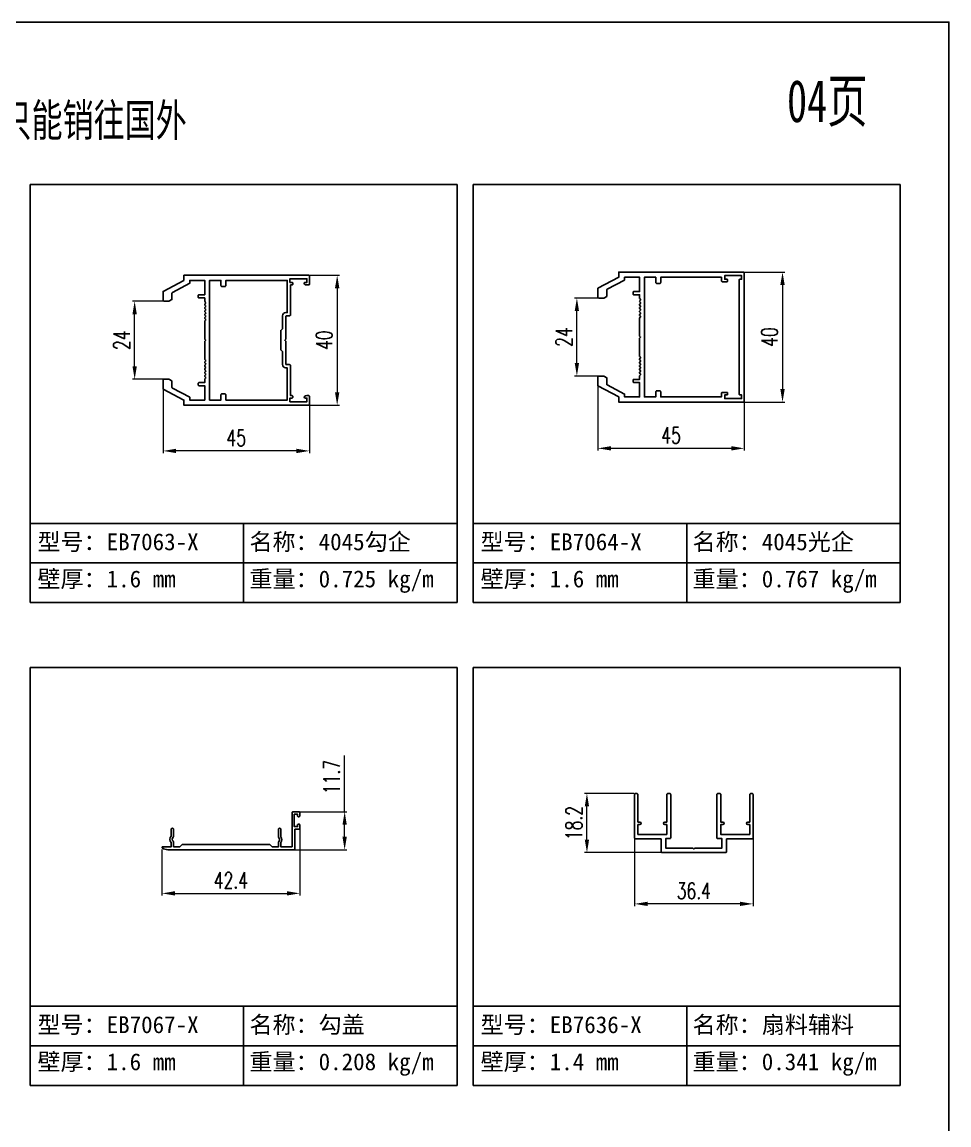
# Model space of a CAD drawing. Header units: millimetres. Extents: x 4423 to 13326, y -1516 to 5738.
# Drawn here: x 10979.3 to 11264.3, y 5276.5 to 5615.7 of the extents above; entities that cross this region are included whole.
import ezdxf

# ---------------------------------------------------------------- set-up
doc = ezdxf.new("R2010")
doc.units = ezdxf.units.MM
doc.header["$LTSCALE"] = 0.5
doc.layers.add('铝型材', color=1, linetype='Continuous')
doc.styles.add('CTXT', font='romand.shx', dxfattribs={"width": 0.7, "height": 5})
doc.styles.get("Standard").update_dxf_attribs({"font": 'swissc.ttf', "height": 3})
doc.styles.add('汇总标注', font='romand.shx', dxfattribs={"width": 0.7, "height": 5})
doc.dimstyles.new('1汇总比例', dxfattribs={"dimscale": 0, "dimtxt": 5, "dimasz": 4, "dimexe": 0.7, "dimexo": 0.625, "dimgap": 1.5, "dimtad": 1, "dimzin": 9, "dimdsep": 46, "dimtxsty": '汇总标注', "dimcen": 0, "dimclrd": 3, "dimclre": 3, "dimclrt": 2, "dimadec": 1, "dimazin": 2, "dimtfac": 1, "dimtofl": 0, "dimtmove": 0, "dimatfit": 3, "dimfxl": 0, "dimtolj": 1, "dimlwd": 13, "dimlwe": 13, "dimarcsym": 0})

# ---------------------------------------------------------------- blocks, each defined once
blk = doc.blocks.new('*D25')
at = {"layer": 'Defpoints', "color": 0, "lineweight": 30, "ltscale": 0.4, "transparency": 16777216}
for p in [(11057.89, 5537.86), (11057.89, 5497.86), (11076.19, 5497.86)]:
    blk.add_point(p, dxfattribs=at)
at = {"layer": '铝型材', "color": 3, "lineweight": 13, "ltscale": 0.4, "transparency": 16777216}
for p, q in [((11058.51, 5537.86), (11076.89, 5537.86)), ((11076.19, 5533.86), (11076.19, 5501.86)), ((11058.51, 5497.86), (11076.89, 5497.86))]:
    blk.add_line(p, q, dxfattribs=at)
at = {"layer": '铝型材', "color": 3, "lineweight": 30, "ltscale": 0.4, "transparency": 16777216}
for points in [[(11075.52, 5533.86), (11076.86, 5533.86), (11076.19, 5537.86)], [(11075.52, 5501.86), (11076.86, 5501.86), (11076.19, 5497.86)]]:
    blk.add_solid(points, dxfattribs=at)
at = {"layer": '铝型材', "color": 2, "ltscale": 0.4, "transparency": 16777216, "insert": (11072.19, 5517.86), "char_height": 5, "attachment_point": 5, "rotation": 90, "style": '汇总标注'}
blk.add_mtext('\\A1;40', dxfattribs=at)
blk = doc.blocks.new('*D26')
at = {"layer": 'Defpoints', "color": 0, "lineweight": 30, "ltscale": 0.4, "transparency": 16777216}
for p in [(11022.67, 5504.21), (11067.67, 5499.36), (11022.67, 5483.82)]:
    blk.add_point(p, dxfattribs=at)
at = {"layer": '铝型材', "color": 3, "lineweight": 13, "ltscale": 0.4, "transparency": 16777216}
for p, q in [((11022.67, 5503.58), (11022.67, 5483.12)), ((11067.67, 5498.73), (11067.67, 5483.12)), ((11063.67, 5483.82), (11026.67, 5483.82))]:
    blk.add_line(p, q, dxfattribs=at)
at = {"layer": '铝型材', "color": 3, "lineweight": 30, "ltscale": 0.4, "transparency": 16777216}
for points in [[(11026.67, 5484.49), (11026.67, 5483.16), (11022.67, 5483.82)], [(11063.67, 5484.49), (11063.67, 5483.16), (11067.67, 5483.82)]]:
    blk.add_solid(points, dxfattribs=at)
at = {"layer": '铝型材', "color": 2, "ltscale": 0.4, "transparency": 16777216, "insert": (11045.17, 5487.82), "char_height": 5, "attachment_point": 5, "style": '汇总标注'}
blk.add_mtext('\\A1;45', dxfattribs=at)
blk = doc.blocks.new('*D27')
at = {"layer": 'Defpoints', "color": 0, "lineweight": 30, "ltscale": 0.4, "transparency": 16777216}
for p in [(11149.9, 5530.83), (11157.41, 5530.83), (11157.41, 5506.83)]:
    blk.add_point(p, dxfattribs=at)
at = {"layer": '铝型材', "color": 3, "lineweight": 13, "ltscale": 0.4, "transparency": 16777216}
for p, q in [((11156.79, 5530.83), (11149.2, 5530.83)), ((11149.9, 5510.83), (11149.9, 5526.83)), ((11156.79, 5506.83), (11149.2, 5506.83))]:
    blk.add_line(p, q, dxfattribs=at)
at = {"layer": '铝型材', "color": 3, "lineweight": 30, "ltscale": 0.4, "transparency": 16777216}
for points in [[(11149.23, 5526.83), (11150.56, 5526.83), (11149.9, 5530.83)], [(11149.23, 5510.83), (11150.56, 5510.83), (11149.9, 5506.83)]]:
    blk.add_solid(points, dxfattribs=at)
at = {"layer": '铝型材', "color": 2, "ltscale": 0.4, "transparency": 16777216, "insert": (11145.9, 5518.83), "char_height": 5, "attachment_point": 5, "rotation": 90, "style": '汇总标注'}
blk.add_mtext('\\A1;24', dxfattribs=at)
blk = doc.blocks.new('*D28')
at = {"layer": 'Defpoints', "color": 0, "lineweight": 30, "ltscale": 0.4, "transparency": 16777216}
for p in [(11197.24, 5538.83), (11197.24, 5498.83), (11213.13, 5498.83)]:
    blk.add_point(p, dxfattribs=at)
at = {"layer": '铝型材', "color": 3, "lineweight": 13, "ltscale": 0.4, "transparency": 16777216}
for p, q in [((11197.86, 5538.83), (11213.83, 5538.83)), ((11213.13, 5534.83), (11213.13, 5502.83)), ((11197.86, 5498.83), (11213.83, 5498.83))]:
    blk.add_line(p, q, dxfattribs=at)
at = {"layer": '铝型材', "color": 3, "lineweight": 30, "ltscale": 0.4, "transparency": 16777216}
for points in [[(11212.46, 5534.83), (11213.8, 5534.83), (11213.13, 5538.83)], [(11212.46, 5502.83), (11213.8, 5502.83), (11213.13, 5498.83)]]:
    blk.add_solid(points, dxfattribs=at)
at = {"layer": '铝型材', "color": 2, "ltscale": 0.4, "transparency": 16777216, "insert": (11209.13, 5518.83), "char_height": 5, "attachment_point": 5, "rotation": 90, "style": '汇总标注'}
blk.add_mtext('\\A1;40', dxfattribs=at)
blk = doc.blocks.new('*D29')
at = {"layer": 'Defpoints', "color": 0, "lineweight": 30, "ltscale": 0.4, "transparency": 16777216}
for p in [(11156.36, 5505.18), (11201.36, 5506.15), (11156.36, 5484.61)]:
    blk.add_point(p, dxfattribs=at)
at = {"layer": '铝型材', "color": 3, "lineweight": 13, "ltscale": 0.4, "transparency": 16777216}
for p, q in [((11201.36, 5505.52), (11201.36, 5483.91)), ((11156.36, 5504.55), (11156.36, 5483.91)), ((11197.36, 5484.61), (11160.36, 5484.61))]:
    blk.add_line(p, q, dxfattribs=at)
at = {"layer": '铝型材', "color": 3, "lineweight": 30, "ltscale": 0.4, "transparency": 16777216}
for points in [[(11160.36, 5485.28), (11160.36, 5483.95), (11156.36, 5484.61)], [(11197.36, 5485.28), (11197.36, 5483.95), (11201.36, 5484.61)]]:
    blk.add_solid(points, dxfattribs=at)
at = {"layer": '铝型材', "color": 2, "ltscale": 0.4, "transparency": 16777216, "insert": (11178.86, 5488.61), "char_height": 5, "attachment_point": 5, "style": '汇总标注'}
blk.add_mtext('\\A1;45', dxfattribs=at)
blk = doc.blocks.new('*D34')
at = {"layer": 'Defpoints', "color": 0, "lineweight": 30, "ltscale": 0.4, "transparency": 16777216}
for p in [(11064.72, 5368.27), (11022.32, 5361.87), (11064.72, 5347.75)]:
    blk.add_point(p, dxfattribs=at)
at = {"layer": '铝型材', "color": 3, "lineweight": 13, "ltscale": 0.4, "transparency": 16777216}
for p, q in [((11064.72, 5367.64), (11064.72, 5347.05)), ((11022.32, 5361.24), (11022.32, 5347.05)), ((11026.32, 5347.75), (11060.72, 5347.75))]:
    blk.add_line(p, q, dxfattribs=at)
at = {"layer": '铝型材', "color": 3, "lineweight": 30, "ltscale": 0.4, "transparency": 16777216}
for points in [[(11026.32, 5348.42), (11026.32, 5347.08), (11022.32, 5347.75)], [(11060.72, 5348.42), (11060.72, 5347.08), (11064.72, 5347.75)]]:
    blk.add_solid(points, dxfattribs=at)
at = {"layer": '铝型材', "color": 2, "ltscale": 0.4, "transparency": 16777216, "insert": (11043.52, 5351.75), "char_height": 5, "attachment_point": 5, "style": '汇总标注'}
blk.add_mtext('\\A1;42.4', dxfattribs=at)
blk = doc.blocks.new('*D35')
at = {"layer": 'Defpoints', "color": 0, "lineweight": 30, "ltscale": 0.4, "transparency": 16777216}
for p in [(11063.52, 5372.87), (11078.49, 5372.87), (11059.95, 5361.17)]:
    blk.add_point(p, dxfattribs=at)
at = {"layer": '铝型材', "color": 3, "lineweight": 13, "ltscale": 0.4, "transparency": 16777216}
for p, q in [((11078.49, 5372.87), (11078.49, 5390.2)), ((11064.14, 5372.87), (11079.19, 5372.87)), ((11078.49, 5365.17), (11078.49, 5368.87)), ((11060.57, 5361.17), (11079.19, 5361.17))]:
    blk.add_line(p, q, dxfattribs=at)
at = {"layer": '铝型材', "color": 3, "lineweight": 30, "ltscale": 0.4, "transparency": 16777216}
for points in [[(11077.82, 5368.87), (11079.15, 5368.87), (11078.49, 5372.87)], [(11077.82, 5365.17), (11079.15, 5365.17), (11078.49, 5361.17)]]:
    blk.add_solid(points, dxfattribs=at)
at = {"layer": '铝型材', "color": 2, "ltscale": 0.4, "transparency": 16777216, "insert": (11074.49, 5383.53), "char_height": 5, "attachment_point": 5, "rotation": 90, "style": '汇总标注'}
blk.add_mtext('\\A1;11.7', dxfattribs=at)
blk = doc.blocks.new('*D19')
at = {"layer": 'Defpoints', "color": 0, "lineweight": 30, "ltscale": 0.4, "transparency": 16777216}
for p in [(11013.92, 5529.86), (11023.72, 5529.86), (11023.72, 5505.86)]:
    blk.add_point(p, dxfattribs=at)
at = {"layer": '铝型材', "color": 3, "lineweight": 13, "ltscale": 0.4, "transparency": 16777216}
for p, q in [((11023.09, 5529.86), (11013.22, 5529.86)), ((11013.92, 5509.86), (11013.92, 5525.86)), ((11023.09, 5505.86), (11013.22, 5505.86))]:
    blk.add_line(p, q, dxfattribs=at)
at = {"layer": '铝型材', "color": 3, "lineweight": 30, "ltscale": 0.4, "transparency": 16777216}
for points in [[(11013.25, 5525.86), (11014.59, 5525.86), (11013.92, 5529.86)], [(11013.25, 5509.86), (11014.59, 5509.86), (11013.92, 5505.86)]]:
    blk.add_solid(points, dxfattribs=at)
at = {"layer": '铝型材', "color": 2, "ltscale": 0.4, "transparency": 16777216, "insert": (11009.92, 5517.86), "char_height": 5, "attachment_point": 5, "rotation": 90, "style": '汇总标注'}
blk.add_mtext('\\A1;24', dxfattribs=at)
blk = doc.blocks.new('*D20')
at = {"layer": 'Defpoints', "color": 0, "lineweight": 30, "ltscale": 0.4, "transparency": 16777216}
for p in [(11167.66, 5367.2), (11204.06, 5367.2), (11167.66, 5344.52)]:
    blk.add_point(p, dxfattribs=at)
at = {"layer": '铝型材', "color": 3, "lineweight": 13, "ltscale": 0.4, "transparency": 16777216}
for p, q in [((11167.66, 5366.57), (11167.66, 5343.82)), ((11204.06, 5366.57), (11204.06, 5343.82)), ((11200.06, 5344.52), (11171.66, 5344.52))]:
    blk.add_line(p, q, dxfattribs=at)
at = {"layer": '铝型材', "color": 3, "lineweight": 30, "ltscale": 0.4, "transparency": 16777216}
for points in [[(11171.66, 5345.19), (11171.66, 5343.86), (11167.66, 5344.52)], [(11200.06, 5345.19), (11200.06, 5343.86), (11204.06, 5344.52)]]:
    blk.add_solid(points, dxfattribs=at)
at = {"layer": '铝型材', "color": 2, "ltscale": 0.4, "transparency": 16777216, "insert": (11185.86, 5348.52), "char_height": 5, "attachment_point": 5, "style": '汇总标注'}
blk.add_mtext('\\A1;36.4', dxfattribs=at)
blk = doc.blocks.new('*D21')
at = {"layer": 'Defpoints', "color": 0, "lineweight": 30, "ltscale": 0.4, "transparency": 16777216}
for p in [(11152.99, 5378.48), (11168.16, 5378.48), (11178.22, 5360.28)]:
    blk.add_point(p, dxfattribs=at)
at = {"layer": '铝型材', "color": 3, "lineweight": 13, "ltscale": 0.4, "transparency": 16777216}
for p, q in [((11167.53, 5378.48), (11152.29, 5378.48)), ((11152.99, 5364.28), (11152.99, 5374.48)), ((11177.59, 5360.28), (11152.29, 5360.28))]:
    blk.add_line(p, q, dxfattribs=at)
at = {"layer": '铝型材', "color": 3, "lineweight": 30, "ltscale": 0.4, "transparency": 16777216}
for points in [[(11152.32, 5374.48), (11153.65, 5374.48), (11152.99, 5378.48)], [(11152.32, 5364.28), (11153.65, 5364.28), (11152.99, 5360.28)]]:
    blk.add_solid(points, dxfattribs=at)
at = {"layer": '铝型材', "color": 2, "ltscale": 0.4, "transparency": 16777216, "insert": (11148.99, 5369.38), "char_height": 5, "attachment_point": 5, "rotation": 90, "style": '汇总标注'}
blk.add_mtext('\\A1;18.2', dxfattribs=at)
blk = doc.blocks.new('EB7063-X', base_point=(52.46, 28.6))
at = {"layer": '铝型材', "ltscale": 0.4}
for points in [[(16.86, 16.6), (17.76, 16.08), (17.76, 14.16, 0.277421), (17.92, 13.89), (23.26, 11.05), (23.26, 10.2), (27.86, 10.2), (27.86, 14.6), (26.16, 14.6, -0.414214), (25.86, 14.9), (25.86, 15.3, -0.414214), (26.16, 15.6), (27.86, 15.6), (27.86, 16.58, -0.267949), (28.01, 16.84, 0.57735), (28.01, 17.36, -0.57735), (28.01, 17.88, 0.57735), (28.01, 18.4, -0.57735), (28.01, 18.92, 0.57735), (28.01, 19.44, -0.57735), (28.01, 19.96, 0.57735), (28.01, 20.47, -0.57735), (28.01, 20.99, 0.57735), (28.01, 21.51, -0.57735), (28.01, 22.03, 0.57735), (28.01, 22.55, -0.267949), (27.86, 22.81), (27.86, 28.3), (28.16, 28.6), (27.86, 28.9), (27.86, 34.38, -0.267949), (28.01, 34.64, 0.57735), (28.01, 35.16, -0.57735), (28.01, 35.68, 0.57735), (28.01, 36.2, -0.57735), (28.01, 36.72, 0.57735), (28.01, 37.24, -0.57735), (28.01, 37.76, 0.57735), (28.01, 38.28, -0.57735), (28.01, 38.8, 0.57735), (28.01, 39.32, -0.57735), (28.01, 39.84, 0.57735), (28.01, 40.36, -0.267949), (27.86, 40.62), (27.86, 41.6), (26.16, 41.6, -0.414214), (25.86, 41.9), (25.86, 42.3, -0.414214), (26.16, 42.6), (27.86, 42.6), (27.86, 47), (23.26, 47), (23.26, 46.14), (17.92, 43.3, 0.277421), (17.76, 43.04), (17.76, 41.12), (16.86, 40.6), (15.36, 40.6, -0.414214), (15.06, 40.9), (15.06, 43.6), (21.46, 47), (21.46, 48.6), (59.76, 48.6, -0.414214), (60.06, 48.3), (60.06, 45.9, -0.414214), (59.76, 45.6), (59.25, 45.6, -0.196262), (58.55, 45.88, -0.671875), (58.76, 46.4), (59.26, 46.4), (59.26, 47.5), (54.06, 47.5), (54.06, 46.4), (54.66, 46.4, -0.414214), (54.96, 46.1), (54.96, 45.9, -0.414214), (54.66, 45.6), (54.26, 45.6), (54.26, 36.4, -0.414214), (53.96, 36.1), (53.06, 36.1, 0.414214), (52.76, 35.8), (52.76, 28.9), (52.46, 28.6), (52.76, 28.3), (52.76, 21.4, 0.414214), (53.06, 21.1), (53.96, 21.1, -0.414214), (54.26, 20.8), (54.26, 11.59), (54.66, 11.59, -0.414214), (54.96, 11.29), (54.96, 11.1, -0.414214), (54.66, 10.8), (54.06, 10.8), (54.06, 9.7), (59.26, 9.7), (59.26, 10.8), (58.76, 10.8, -0.671875), (58.55, 11.31, -0.196262), (59.25, 11.6), (59.76, 11.6, -0.414214), (60.06, 11.3), (60.06, 8.9, -0.414214), (59.76, 8.6), (21.46, 8.6), (21.46, 10.2), (15.06, 13.6), (15.06, 16.3, -0.414214), (15.36, 16.6)], [(33.16, 45.1), (34.06, 45.1, 0.414214), (34.36, 45.4), (34.36, 47), (53.26, 47), (53.26, 37.1), (52.76, 37.1, 0.414214), (51.76, 36.1), (51.76, 32.1), (51.26, 31.6), (51.26, 25.6), (51.76, 25.1), (51.76, 21.1, 0.414214), (52.76, 20.1), (53.26, 20.1), (53.26, 10.2), (34.36, 10.2), (34.36, 11.8, 0.414214), (34.06, 12.1), (33.16, 12.1, 0.414214), (32.86, 11.8), (32.86, 10.2), (29.36, 10.2), (29.36, 47), (32.86, 47), (32.86, 45.4, 0.414214)]]:
    blk.add_lwpolyline(points, format="xyb", close=True, dxfattribs=at)
blk = doc.blocks.new('EB7064-X', base_point=(60.92, 27.87))
at = {"layer": '铝型材', "ltscale": 0.4}
for points in [[(28.87, 37.56, -0.57735), (28.87, 37.04, 0.57735), (28.87, 36.52, -0.57735), (28.87, 36, 0.57735), (28.87, 35.48, -0.57735), (28.87, 34.96, 0.57735), (28.87, 34.44, -0.57735), (28.87, 33.92, 0.267949), (28.72, 33.66), (28.72, 28.17), (29.02, 27.87), (28.72, 27.57), (28.72, 22.09, 0.267949), (28.87, 21.83, -0.57735), (28.87, 21.31, 0.57735), (28.87, 20.79, -0.57735), (28.87, 20.27, 0.57735), (28.87, 19.75, -0.57735), (28.87, 19.23, 0.57735), (28.87, 18.71, -0.57735), (28.87, 18.19, 0.57735), (28.87, 17.67, -0.57735), (28.87, 17.15, 0.57735), (28.87, 16.63, -0.57735), (28.87, 16.11, 0.267949), (28.72, 15.86), (28.72, 14.87), (27.02, 14.87, 0.414214), (26.72, 14.57), (26.72, 14.17, 0.414214), (27.02, 13.87), (28.72, 13.87), (28.72, 9.47), (24.12, 9.47), (24.12, 10.33), (18.78, 13.17, -0.277421), (18.62, 13.43), (18.62, 15.36), (17.72, 15.87), (16.22, 15.87, 0.414214), (15.92, 15.57), (15.92, 12.87), (22.32, 9.47), (22.32, 7.87), (60.62, 7.87, 0.414214), (60.92, 8.17), (60.92, 47.57, 0.414214), (60.62, 47.87), (22.32, 47.87), (22.32, 46.27), (15.92, 42.87), (15.92, 40.17, 0.414214), (16.22, 39.87), (17.72, 39.87), (18.62, 40.39), (18.62, 42.32, -0.277421), (18.78, 42.58), (24.12, 45.42), (24.12, 46.27), (28.72, 46.27), (28.72, 41.87), (27.02, 41.87, 0.414214), (26.72, 41.57), (26.72, 41.17, 0.414214), (27.02, 40.87), (28.72, 40.87), (28.72, 39.89, 0.267949), (28.87, 39.63, -0.57735), (28.87, 39.11, 0.57735), (28.87, 38.6, -0.57735), (28.87, 38.08, 0.57735)], [(53.92, 46.27), (35.22, 46.27), (35.22, 44.67, -0.414214), (34.92, 44.37), (34.02, 44.37, -0.414214), (33.72, 44.67), (33.72, 46.27), (30.22, 46.27), (30.22, 9.47), (33.72, 9.47), (33.72, 11.07, -0.414214), (34.02, 11.37), (34.92, 11.37, -0.414214), (35.22, 11.07), (35.22, 9.47), (53.92, 9.47), (53.92, 10.57, -0.414214), (54.22, 10.87), (55.52, 10.87, -0.414214), (55.82, 10.57), (55.82, 10.37, -0.414214), (55.52, 10.07), (54.92, 10.07), (54.92, 8.97), (60.12, 8.97), (60.12, 10.07), (59.62, 10.07, -0.414214), (59.32, 10.37), (59.32, 45.37, -0.414214), (59.62, 45.67), (60.12, 45.67), (60.12, 46.77), (54.92, 46.77), (54.92, 45.67), (55.52, 45.67, -0.414214), (55.82, 45.37), (55.82, 45.18, -0.414214), (55.52, 44.88), (54.22, 44.88, -0.414214), (53.92, 45.18)]]:
    blk.add_lwpolyline(points, format="xyb", close=True, dxfattribs=at)
blk = doc.blocks.new('EB7067-X', base_point=(35.01, 3.6))
at = {"layer": '铝型材', "ltscale": 0.4}
blk.add_lwpolyline([(18.75, 5.82, 0.471405), (18.75, 4.59, -0.223888), (18.86, 4.35), (18.86, 2.9), (20.81, 2.9), (21.51, 3.6), (48.51, 3.6), (49.21, 2.9), (51.16, 2.9), (51.16, 4.35, -0.191401), (51.24, 4.55, 0.39736), (51.24, 5.65, -0.191401), (51.16, 5.86), (51.16, 8.3, -0.414214), (51.46, 8.6), (51.56, 8.6, -0.414214), (51.86, 8.3), (51.86, 6, -0.333333), (51.86, 4.2), (51.86, 2.9), (55.31, 2.9), (55.31, 13.4, -0.414214), (55.61, 13.7), (57.41, 13.7, -0.414214), (57.71, 13.4), (57.71, 12.4, -0.414214), (57.41, 12.1), (57.31, 12.1, -0.414214), (57.01, 12.4), (57.01, 12.9), (56.01, 12.9), (56.01, 9.1), (57.01, 9.1), (57.01, 9.6, -0.414214), (57.31, 9.9), (57.41, 9.9, -0.414214), (57.71, 9.6), (57.71, 8.6, -0.414214), (57.41, 8.3), (56.21, 8.3), (56.21, 2.3, -0.414214), (55.91, 2), (17.11, 2, -0.152896), (15.4, 2.54, -0.734762), (15.51, 2.9), (18.16, 2.9), (18.16, 4.18, -0.392232), (18.16, 6.22), (18.16, 8.3, -0.414214), (18.46, 8.6), (18.56, 8.6, -0.414214), (18.86, 8.3), (18.86, 6.05, -0.223888), (18.75, 5.82)], format="xyb", dxfattribs=at)
blk = doc.blocks.new('EB7636-X', base_point=(34.14, 4.78))
at = {"layer": '铝型材', "ltscale": 0.4}
blk.add_lwpolyline([(25.84, 22.68), (25.84, 14.18), (25.24, 14.18, 1), (25.24, 13.38), (25.84, 13.38), (25.84, 10.38), (16.94, 10.38), (16.94, 13.38), (17.54, 13.38, 1), (17.54, 14.18), (16.94, 14.18), (16.94, 22.68, 0.414214), (16.64, 22.98), (16.24, 22.98, 0.414214), (15.94, 22.68), (15.94, 9.28, 0.414214), (16.24, 8.98), (24.09, 8.98), (24.09, 5.08, 0.414214), (24.39, 4.78), (43.89, 4.78, 0.414214), (44.19, 5.08), (44.19, 8.98), (52.04, 8.98, 0.414214), (52.34, 9.28), (52.34, 22.68, 0.414214), (52.04, 22.98), (51.64, 22.98, 0.414214), (51.34, 22.68), (51.34, 14.18), (50.74, 14.18, 1), (50.74, 13.38), (51.34, 13.38), (51.34, 10.38), (42.44, 10.38), (42.44, 13.38), (43.04, 13.38, 1), (43.04, 14.18), (42.44, 14.18), (42.44, 22.68, 0.414214), (42.14, 22.98), (41.54, 22.98, 0.414214), (41.24, 22.68), (41.24, 9.38, 0.414214), (41.54, 9.08), (42.79, 9.08), (42.79, 6.18), (34.44, 6.18), (34.14, 5.88), (33.84, 6.18), (25.49, 6.18), (25.49, 9.08), (26.74, 9.08, 0.414214), (27.04, 9.38), (27.04, 22.68, 0.414214), (26.74, 22.98), (26.14, 22.98, 0.414214)], format="xyb", close=True, dxfattribs=at)

msp = doc.modelspace()

# ---------------------------------------------------------------- linework, layer by layer
at = {"layer": '铝型材', "ltscale": 0.4}
for points in [[(10699.2993, 4833.2095), (11264.2993, 4833.2095), (11264.2993, 5615.7095), (10699.2993, 5615.7095)], [(10981.7993, 5461.5153), (11113.0493, 5461.5153), (11113.0493, 5565.7095), (10981.7993, 5565.7095)], [(11118.0493, 5461.5153), (11249.2993, 5461.5153), (11249.2993, 5565.7095), (11118.0493, 5565.7095)], [(10981.7993, 5449.3624), (11047.4243, 5449.3624), (11047.4243, 5461.5153), (10981.7993, 5461.5153)], [(11047.4243, 5461.5153), (11113.0493, 5461.5153), (11113.0493, 5449.3624), (11047.4243, 5449.3624)], [(11118.0493, 5449.3624), (11183.6743, 5449.3624), (11183.6743, 5461.5153), (11118.0493, 5461.5153)], [(11183.6743, 5461.5153), (11249.2993, 5461.5153), (11249.2993, 5449.3624), (11183.6743, 5449.3624)], [(10981.7993, 5437.2095), (11047.4243, 5437.2095), (11047.4243, 5449.3624), (10981.7993, 5449.3624)], [(11047.4243, 5449.3624), (11113.0493, 5449.3624), (11113.0493, 5437.2095), (11047.4243, 5437.2095)], [(11118.0493, 5437.2095), (11183.6743, 5437.2095), (11183.6743, 5449.3624), (11118.0493, 5449.3624)], [(11183.6743, 5449.3624), (11249.2993, 5449.3624), (11249.2993, 5437.2095), (11183.6743, 5437.2095)], [(10981.7993, 5313.0153), (11113.0493, 5313.0153), (11113.0493, 5417.2095), (10981.7993, 5417.2095)], [(11118.0493, 5313.0153), (11249.2993, 5313.0153), (11249.2993, 5417.2095), (11118.0493, 5417.2095)], [(10981.7993, 5300.8624), (11047.4243, 5300.8624), (11047.4243, 5313.0153), (10981.7993, 5313.0153)], [(11047.4243, 5313.0153), (11113.0493, 5313.0153), (11113.0493, 5300.8624), (11047.4243, 5300.8624)], [(11118.0493, 5300.8624), (11183.6743, 5300.8624), (11183.6743, 5313.0153), (11118.0493, 5313.0153)], [(11183.6743, 5313.0153), (11249.2993, 5313.0153), (11249.2993, 5300.8624), (11183.6743, 5300.8624)], [(10981.7993, 5288.7095), (11047.4243, 5288.7095), (11047.4243, 5300.8624), (10981.7993, 5300.8624)], [(11047.4243, 5300.8624), (11113.0493, 5300.8624), (11113.0493, 5288.7095), (11047.4243, 5288.7095)], [(11118.0493, 5288.7095), (11183.6743, 5288.7095), (11183.6743, 5300.8624), (11118.0493, 5300.8624)], [(11183.6743, 5300.8624), (11249.2993, 5300.8624), (11249.2993, 5288.7095), (11183.6743, 5288.7095)]]:
    msp.add_lwpolyline(points, close=True, dxfattribs=at)

# ---------------------------------------------------------------- block references
for name, p in [('EB7064-X', (11201.3613, 5518.8262)), ('EB7063-X', (11060.0657, 5517.8595)), ('EB7636-X', (11185.8551, 5360.2825)), ('EB7067-X', (11042.016, 5362.7663))]:
    msp.add_blockref(name, p, dxfattribs=at)

# ---------------------------------------------------------------- texts
at = {"layer": '铝型材', "ltscale": 0.4, "style": 'CTXT'}
for s, insert, char_height, width, attachment_point in [('{\\fSimSun|b0|i0|c134|p2;04页}', (11239.2993, 5590.7095), 13, 31.218653, 6), ('{\\fSimSun|b0|i0|c134|p2;备注：只能销往国外}', (10986.9873, 5584.9714), 10, 174.070901, 5)]:
    msp.add_mtext(s, dxfattribs=dict(at, insert=insert, char_height=char_height, width=width, attachment_point=attachment_point))
at = {"layer": '铝型材', "ltscale": 0.4, "char_height": 5.1984, "attachment_point": 1}
for s, insert in [('{\\fSimSun|b0|i0|c134|p2;型号：EB7063-X}', (10984.0298, 5458.4685)), ('{\\fSimSun|b0|i0|c134|p2;名称：4045勾企}', (11049.2222, 5458.4685)), ('{\\fSimSun|b0|i0|c134|p2;型号：EB7064-X}', (11120.2798, 5458.4685)), ('{\\fSimSun|b0|i0|c134|p2;名称：4045光企}', (11185.4722, 5458.4685)), ('{\\fSimSun|b0|i0|c134|p2;壁厚：1.6 mm}', (10984.0298, 5447.0603)), ('{\\fSimSun|b0|i0|c134|p2;重量：0.725 kg/m}', (11049.2222, 5447.0603)), ('{\\fSimSun|b0|i0|c134|p2;壁厚：1.6 mm}', (11120.2798, 5447.0603)), ('{\\fSimSun|b0|i0|c134|p2;重量：0.767 kg/m}', (11185.4722, 5447.0603)), ('{\\fSimSun|b0|i0|c134|p2;型号：EB7067-X}', (10984.0298, 5309.9685)), ('{\\fSimSun|b0|i0|c134|p2;名称：勾盖}', (11049.2222, 5309.9685)), ('{\\fSimSun|b0|i0|c134|p2;型号：EB7636-X}', (11120.2798, 5309.9685)), ('{\\fSimSun|b0|i0|c134|p2;名称：扇料辅料}', (11185.4722, 5309.9685)), ('{\\fSimSun|b0|i0|c134|p2;壁厚：1.6 mm}', (10984.0298, 5298.5603)), ('{\\fSimSun|b0|i0|c134|p2;重量：0.208 kg/m}', (11049.2222, 5298.5603)), ('{\\fSimSun|b0|i0|c134|p2;壁厚：1.4 mm}', (11120.2798, 5298.5603)), ('{\\fSimSun|b0|i0|c134|p2;重量：0.341 kg/m}', (11185.4722, 5298.5603))]:
    msp.add_mtext(s, dxfattribs=dict(at, insert=insert))

# ---------------------------------------------------------------- dimensions: what is measured, and where the dimension line sits
at = {"layer": '铝型材', "ltscale": 0.4}
for base, p1, p2, angle, picture, middle in [((11213.1302, 5498.8262), (11197.238, 5538.8262), (11197.238, 5498.8262), 90, '*D28', (11209.1302, 5518.8262)), ((11076.1893, 5497.8595), (11057.8851, 5537.8595), (11057.8851, 5497.8595), 90, '*D25', (11072.1893, 5517.8595)), ((11013.9204, 5529.8595), (11023.7159, 5505.8595), (11023.7159, 5529.8595), 90, '*D19', (11009.9204, 5517.8595)), ((11149.8965, 5530.8262), (11157.4115, 5506.8262), (11157.4115, 5530.8262), 90, '*D27', (11145.8965, 5518.8262)), ((11022.6657, 5483.8242), (11067.6657, 5499.3595), (11022.6657, 5504.2095), 180, '*D26', (11045.1657, 5487.8242)), ((11078.4856, 5372.8663), (11059.9484, 5361.1663), (11063.516, 5372.8663), 90, '*D35', (11074.4856, 5383.533)), ((11152.986, 5378.4825), (11178.2178, 5360.2825), (11168.1551, 5378.4825), 90, '*D21', (11148.986, 5369.3825))]:
    dim = msp.add_linear_dim(base=base, p1=p1, p2=p2, angle=angle, dimstyle='1汇总比例', override={"dimscale": 1}, dxfattribs=at)
    dim.commit()
    dim.dimension.update_dxf_attribs({"geometry": picture, "text_midpoint": middle})
for base, p1, p2, picture, middle in [((11156.3613, 5484.6138), (11201.3613, 5506.145), (11156.3613, 5505.1762), '*D29', (11178.8613, 5488.6138)), ((11064.716, 5347.7497), (11022.316, 5361.8663), (11064.716, 5368.2663), '*D34', (11043.516, 5351.7497)), ((11167.6551, 5344.5219), (11204.0551, 5367.1955), (11167.6551, 5367.1955), '*D20', (11185.8551, 5348.5219))]:
    dim = msp.add_linear_dim(base=base, p1=p1, p2=p2, dimstyle='1汇总比例', override={"dimscale": 1}, dxfattribs=at)
    dim.commit()
    dim.dimension.update_dxf_attribs({"geometry": picture, "text_midpoint": middle})

doc.saveas('drawing.dxf')
